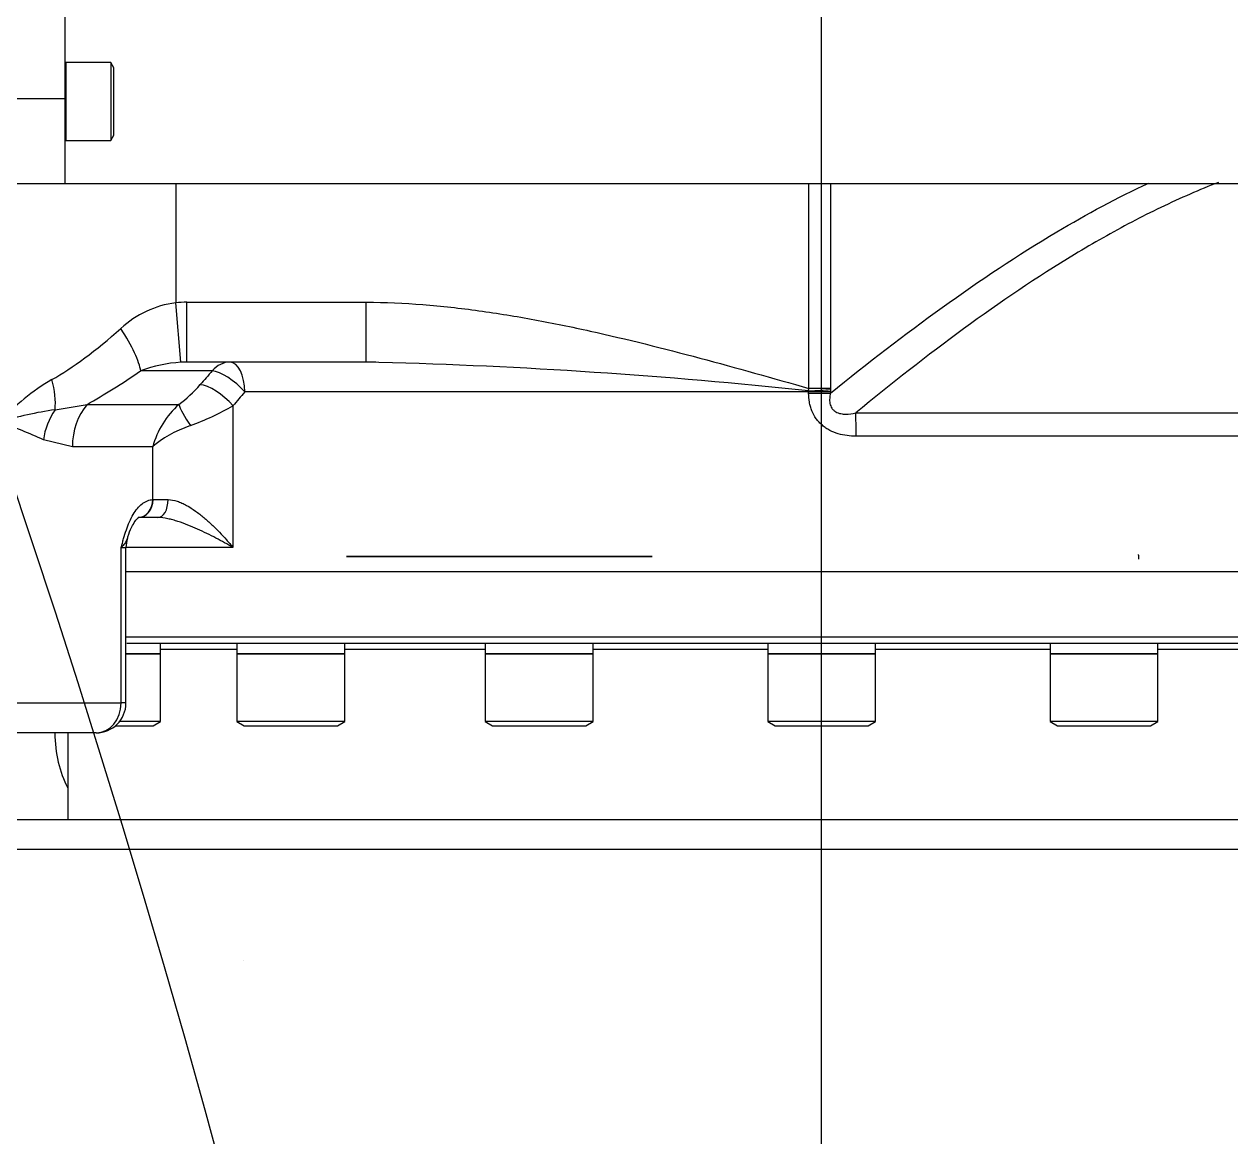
# Model space of a CAD drawing. Header units: millimetres. Extents: x 10462777 to 22643323, y 453826 to 1389191.
# Drawn here: x 11301285.9 to 11301490.8, y 597425.6 to 597614.6 of the extents above; entities that cross this region are included whole.
import ezdxf

# ---------------------------------------------------------------- set-up
doc = ezdxf.new("R2010")
doc.units = ezdxf.units.MM
doc.header["$LTSCALE"] = 200
doc.header["$MEASUREMENT"] = 0
doc.linetypes.add('CENTER2', pattern=[1.125, 0.75, -0.125, 0.125, -0.125])
doc.linetypes.add('PHANTOM', pattern=[2.5, 1.25, -0.25, 0.25, -0.25, 0.25, -0.25])
doc.layers.get('0').update_dxf_attribs({"linetype": 'CONTINUOUS'})
for name, color, linetype in [('$DDT_AUDIT_GENERATED_(1626)', 7, 'CONTINUOUS'), ('$DDT_AUDIT_GENERATED_(276)', 7, 'CONTINUOUS'), ('$DDT_AUDIT_GENERATED_(77F)', 7, 'CONTINUOUS'), ('A290-7329-X315', 7, 'CONTINUOUS'), ('A290-7329-X401', 7, 'CONTINUOUS'), ('DV1_DEFAULT', 7, 'CONTINUOUS'), ('LIBRL_A6-BA-12X6', 7, 'CONTINUOUS'), ('LIBRL_A6-BA-8X20', 7, 'CONTINUOUS'), ('LIBRL_A97L-0001-', 7, 'CONTINUOUS')]:
    doc.layers.add(name, color=color, linetype=linetype)
doc.layers.add('LAYOUT', color=8, linetype='CONTINUOUS', lineweight=25)

# ---------------------------------------------------------------- blocks, each defined once
blk = doc.blocks.new('r710ic')
at = {"layer": 'LAYOUT', "color": 3}
blk.add_circle((272041.37, 104232.63), 2050.12, dxfattribs=at)
blk = doc.blocks.new('A$C7DA30AB0')
at = {"layer": '$DDT_AUDIT_GENERATED_(1626)', "color": 7, "linetype": 'Continuous', "ltscale": 25.4}
for points, knots in [([(3586.22, 3306.61, 0), (3583.49, 3314.07, 0), (3578.17, 3328.55, 0), (3569.45, 3352.2, 0), (3560.84, 3375.21, 0), (3552.73, 3396.49, 0), (3545.18, 3415.82, 0), (3538.19, 3433.25, 0), (3531.75, 3448.82, 0), (3525.85, 3462.59, 0), (3520.47, 3474.71, 0), (3515.49, 3485.5, 0), (3510.8, 3495.27, 0), (3506.3, 3504.23, 0), (3501.99, 3512.43, 0), (3498.22, 3519.22, 0), (3494.89, 3524.96, 0), (3491.68, 3530.24, 0), (3487.9, 3536.12, 0), (3483.44, 3542.55, 0), (3478.15, 3549.44, 0), (3472.35, 3556, 0), (3466.34, 3561.7, 0), (3460.67, 3566.1, 0), (3455.9, 3569.1, 0), (3452.07, 3571.11, 0), (3448.99, 3572.53, 0), (3445.26, 3574.02, 0), (3440.42, 3575.57, 0), (3434.56, 3576.87, 0), (3427.48, 3577.72, 0), (3420.22, 3577.7, 0), (3413.52, 3576.84, 0), (3408.08, 3575.57, 0), (3403.63, 3574.08, 0), (3399.5, 3572.32, 0), (3395.52, 3570.24, 0), (3391.2, 3567.47, 0), (3387.01, 3564.19, 0), (3383.31, 3560.74, 0), (3380.19, 3557.39, 0), (3377.61, 3554.26, 0), (3375.37, 3551.26, 0), (3373.39, 3548.36, 0), (3371.07, 3544.66, 0), (3368.41, 3539.92, 0), (3365.46, 3533.83, 0), (3362.67, 3527.04, 0), (3360.15, 3519.61, 0), (3357.99, 3511.7, 0), (3356.34, 3503.6, 0), (3355.25, 3495.68, 0), (3354.72, 3488.24, 0), (3354.68, 3481.2, 0), (3355.05, 3475.71, 0), (3355.55, 3471.63, 0), (3355.97, 3468.94, 0), (3356.49, 3466.3, 0), (3357.09, 3463.69, 0), (3357.82, 3461.08, 0), (3358.73, 3458.26, 0), (3359.98, 3454.99, 0), (3361.77, 3451.13, 0), (3364.31, 3446.8, 0), (3367.67, 3442.26, 0), (3371.96, 3437.46, 0), (3374.92, 3434.53, 0), (3376.76, 3432.73, 0)], [0.0070915, 0.0070915, 0.0070915, 0.0070915, 0.0368787, 0.0715317, 0.1038029, 0.1336061, 0.1609145, 0.1857498, 0.2081714, 0.2282665, 0.2461396, 0.2621447, 0.2771535, 0.291269, 0.3045347, 0.3169976, 0.3252716, 0.3342492, 0.3448381, 0.3570021, 0.3704717, 0.3862615, 0.4004659, 0.4132101, 0.424257, 0.4305665, 0.4360223, 0.4416758, 0.4500991, 0.4606382, 0.4709383, 0.4851588, 0.496676, 0.5066749, 0.5170292, 0.525421, 0.536025, 0.5490861, 0.5639803, 0.5776069, 0.589551, 0.6013983, 0.611703, 0.6218037, 0.6317028, 0.6495848, 0.6691913, 0.6907946, 0.7139724, 0.7380635, 0.7629986, 0.7873313, 0.80959, 0.8305732, 0.8516489, 0.8600642, 0.8683819, 0.8766001, 0.8847187, 0.8927381, 0.9011275, 0.9114288, 0.9250671, 0.9410179, 0.9589376, 0.9786405, 1, 1, 1, 1]), ([(3420.96, 3452.37, 0), (3419.84, 3453.42, 0), (3418.1, 3455.09, 0), (3415.48, 3457.79, 0), (3413.52, 3460.32, 0), (3412.1, 3462.75, 0), (3411.11, 3464.99, 0), (3410.42, 3466.94, 0), (3409.63, 3469.63, 0), (3408.79, 3473.61, 0), (3408.21, 3479.23, 0), (3408.12, 3485.28, 0), (3408.52, 3491.69, 0), (3409.43, 3498.35, 0), (3410.88, 3505.36, 0), (3412.87, 3512.43, 0), (3415.4, 3519.37, 0), (3418.39, 3525.94, 0), (3421.44, 3531.33, 0), (3424.36, 3535.54, 0), (3426.75, 3538.45, 0), (3428.97, 3540.71, 0), (3430.89, 3542.33, 0), (3432.52, 3543.39, 0), (3432.95, 3543.59, 0), (3432.4, 3543.48, 0), (3431.35, 3543.35, 0), (3429.97, 3543.34, 0), (3428.74, 3543.45, 0), (3427.75, 3543.63, 0), (3427.07, 3543.8, 0), (3426.5, 3543.98, 0), (3426.47, 3544, 0), (3427.04, 3543.68, 0), (3428.24, 3542.87, 0), (3430.44, 3541.05, 0), (3433.79, 3537.75, 0), (3438.35, 3532.42, 0), (3442.95, 3526.22, 0), (3447.55, 3519.33, 0), (3451.8, 3512.44, 0), (3455.89, 3505.35, 0), (3459.88, 3498.05, 0), (3463.83, 3490.45, 0), (3467.81, 3482.47, 0), (3471.88, 3474, 0), (3476.05, 3464.99, 0), (3480.49, 3455.1, 0), (3485.35, 3443.93, 0), (3490.76, 3431.09, 0), (3496.76, 3416.44, 0), (3503.34, 3399.93, 0), (3510.5, 3381.49, 0), (3518.26, 3361.08, 0), (3526.55, 3338.89, 0), (3533.5, 3320.05, 0), (3537.38, 3309.48, 0), (3538.44, 3306.61, 0)], [0, 0, 0, 0, 0.0232053, 0.0434011, 0.0608907, 0.075937, 0.0887461, 0.0991807, 0.1079163, 0.1316741, 0.1557604, 0.1791262, 0.2040185, 0.229401, 0.2550807, 0.283769, 0.3112428, 0.3383103, 0.3671334, 0.3868463, 0.4046524, 0.420298, 0.4363437, 0.4542177, 0.4735282, 0.4854571, 0.4970392, 0.5078111, 0.5167188, 0.5243161, 0.5305278, 0.5366871, 0.5440449, 0.5532281, 0.5640542, 0.5749499, 0.5910036, 0.6066431, 0.623467, 0.6379996, 0.6517311, 0.6650859, 0.6783276, 0.6914123, 0.70499, 0.7190716, 0.7336644, 0.7490504, 0.7665822, 0.7865371, 0.8090237, 0.834136, 0.8619433, 0.8924791, 0.9257292, 0.9616186, 0.9748153, 0.9748153, 0.9748153, 0.9748153])]:
    blk.add_open_spline(points, degree=3, knots=knots, dxfattribs=at)
at = {"layer": '$DDT_AUDIT_GENERATED_(276)', "color": 7, "linetype": 'Continuous', "ltscale": 25.4}
for p, q in [((3471, 3253.57, 0), (3471, 3268.3, 0)), ((3460.93, 3238.33, 0), (3196.97, 3238.33, 0)), ((3285.88, 3239.35, 0), (3262, 3239.35, 0)), ((3333.84, 3239.35, 0), (3304.17, 3239.35, 0)), ((3381.79, 3239.35, 0), (3352.12, 3239.35, 0)), ((3423.96, 3239.35, 0), (3400.08, 3239.35, 0)), ((3455.26, 3239.35, 0), (3442.25, 3239.35, 0)), ((3193.12, 3237.31, 0), (3461.1, 3237.31, 0))]:
    blk.add_line(p, q, dxfattribs=at)
at = {"layer": '$DDT_AUDIT_GENERATED_(77F)', "color": 7, "linetype": 'Continuous', "ltscale": 25.4}
for p, q in [((3270.03, 3160.28, 0), (3471.5, 3160.28, 0)), ((3471.5, 3145.86, 0), (3471.5, 3160.28, 0)), ((3471.5, 3160.28, 0), (3481.66, 3160.28, 0)), ((3471.5, 3121.59, 0), (3471.5, 3145.86, 0)), ((3471.5, 3145.86, 0), (3481.66, 3145.86, 0))]:
    blk.add_line(p, q, dxfattribs=at)
at = {"layer": 'A290-7329-X315', "color": 7, "linetype": 'Continuous', "ltscale": 25.4}
for p, q in [((3176.36, 3273.38, 0), (3508.87, 3273.38, 0)), ((3503.81, 3268.3, 0), (3181.44, 3268.3, 0))]:
    blk.add_line(p, q, dxfattribs=at)
at = {"layer": 'A290-7329-X315', "color": 7, "linetype": 'CENTER2', "ltscale": 25.4}
blk.add_arc((3439.08, 3291.57, 0), 2.14, 17.2235, 17.327, dxfattribs=at)
at = {"layer": 'A290-7329-X315', "color": 7, "linetype": 'Continuous', "ltscale": 25.4}
blk.add_ellipse((3463.95, 3253.06, 0), major_axis=(0, 15.24), ratio=0.607467, start_param=4.745923, end_param=5.411815, dxfattribs=at)
at = {"layer": 'A290-7329-X315', "color": 7, "linetype": 'CENTER2', "ltscale": 25.4}
blk.add_ellipse((3309.45, 3224.07, 0), major_axis=(-20.32, 0), ratio=0.964129, start_param=0, end_param=0.042312, dxfattribs=at)
blk.add_open_spline([(3342.96, 3281, 0), (3342.96, 3281, 0), (3342.96, 3281, 0), (3342.96, 3281, 0)], degree=3, dxfattribs=at)
blk.add_open_spline([(3397.7, 3223.6, 0), (3397.7, 3223.6, 0), (3397.7, 3223.6, 0), (3397.7, 3223.6, 0), (3397.7, 3223.6, 0), (3487.43, 3223.6, 0), (3307.96, 3223.6, 0), (3397.7, 3223.6, 0)], degree=3, knots=[0.999998195606, 0.999998195606, 0.999998195606, 0.999998195606, 1, 1, 1, 1.000000011, 1.000003984244, 1.000003984244, 1.000003984244, 1.000003984244], dxfattribs=at)
at = {"layer": 'A290-7329-X401', "color": 7, "linetype": 'Continuous', "ltscale": 25.4}
for p, q in [((3466.18, 3253.57, 0), (3486.62, 3253.57, 0)), ((3461.1, 3248.49, 0), (3461.92, 3248.49, 0)), ((3461.1, 3248.49, 0), (3461.1, 3222.07, 0)), ((3461.92, 3248.49, 0), (3461.92, 3222.07, 0)), ((3482.36, 3248.49, 0), (3461.92, 3248.49, 0)), ((3461.1, 3226.14, 0), (3144.35, 3226.14, 0)), ((3442.93, 3222.07, 0), (3461.1, 3222.07, 0)), ((3442.93, 3198.01, 0), (3442.93, 3222.07, 0)), ((3461.92, 3222.07, 0), (3461.1, 3222.07, 0)), ((3455.71, 3216.99, 0), (3459.05, 3216.99, 0)), ((3456.51, 3213.95, 0), (3453.94, 3213.95, 0)), ((3456.56, 3213.95, 0), (3456.51, 3213.95, 0)), ((3456.56, 3213.95, 0), (3456.56, 3204.95, 0)), ((3456.56, 3204.95, 0), (3470.2, 3204.95, 0)), ((3470.2, 3204.95, 0), (3475.12, 3203.79, 0)), ((3144.35, 3203.17, 0), (3337.12, 3203.17, 0)), ((3337.18, 3199.21, 0), (3146.24, 3199.21, 0)), ((3473.14, 3198.67, 0), (3467.71, 3197.76, 0)), ((3467.71, 3197.76, 0), (3452.11, 3197.76, 0)), ((3345.18, 3195.86, 0), (3341.47, 3195.86, 0)), ((3341.47, 3195.66, 0), (3341.47, 3195.86, 0)), ((3341.47, 3195.66, 0), (3345.18, 3195.66, 0)), ((3341.48, 3195.26, 0), (3341.47, 3195.66, 0)), ((3341.48, 3195.05, 0), (3341.48, 3195.26, 0)), ((3341.48, 3195.05, 0), (3345.13, 3195.05, 0)), ((3341.48, 3160.28, 0), (3341.48, 3195.05, 0)), ((3345.19, 3195.46, 0), (3345.13, 3195.05, 0)), ((3345.13, 3195.05, 0), (3345.13, 3160.28, 0)), ((3345.18, 3195.86, 0), (3345.18, 3195.66, 0)), ((3345.18, 3195.66, 0), (3345.19, 3195.46, 0)), ((3345.18, 3195.66, 0), (3440.94, 3195.66, 0)), ((3420.29, 3190.58, 0), (3420.29, 3180.42, 0)), ((3420.29, 3190.58, 0), (3450.75, 3190.58, 0)), ((3446.45, 3192.07, 0), (3458.61, 3192.07, 0)), ((3450.75, 3190.58, 0), (3450.75, 3180.42, 0)), ((3451.77, 3190.61, 0), (3452.66, 3180.5, 0)), ((3450.75, 3180.42, 0), (3420.29, 3180.42, 0)), ((3452.66, 3160.28, 0), (3452.66, 3180.5, 0))]:
    blk.add_line(p, q, dxfattribs=at)
for centre, radius, start, end in [((3466.18, 3248.49, 0), 5.08, 90, 180), ((3456.02, 3222.07, 0), 5.08, 342.0081, 0), ((3517.22, 3295.02, 0), 100.47, 245.2302, 249.6989), ((3463.13, 3266.16, 0), 68.23, 278.4332, 286.4812), ((3455.84, 3224.43, 0), 35.65, 300.0065, 318.3588), ((3442.24, 4108.47, 0), 918.15, 263.93204, 268.49653), ((3442.24, 4108.47, 0), 918.15, 268.49653, 268.63007), ((3450.24, 3214.54, 0), 23.98, 273.6497, 290.4305), ((3450.31, 3197.59, 0), 17.25, 277.8336, 312.5413)]:
    blk.add_arc(centre, radius, start, end, dxfattribs=at)
for centre, major_axis, ratio, start_param, end_param in [((3466.18, 3248.49, 0), (0, 5.08), 0.838671, 0, 1.570796), ((3455.71, 3213.95, 0), (0, -3.05), 0.580503, 3.141593, 4.712389), ((3459.05, 3213.95, 0), (0, -3.05), 0.833924, 3.141593, 4.712389), ((3459.12, 3213.95, 0), (0.08, -3.05), 0.838594, 3.123583, 4.69159), ((3448.04, 3204.95, 0), (10.08, 3.27), 0.38526, 4.797347, 5.582745), ((3448.04, 3204.95, 0), (-6.16, -9.17), 0.70898, 1.229861, 2.015259), ((3461.68, 3204.95, 0), (0, -10.16), 0.838671, 0.785398, 1.570796), ((3337.27, 3203.17, 0), (0, -5.08), 0.029499, 4.712389, 5.604359), ((3466.6, 3203.79, 0), (-4.42, -9.15), 0.810987, 1.396684, 1.944712), ((3448.04, 3197.76, 0), (-10.11, -4.52), 0.229311, 4.400744, 5.137461), ((3449.1, 3201.36, 0), (2.98, -4.12), 0.169759, 0.40149, 1.448687), ((3479.68, 3193.55, 0), (-4.09, 9.3), 0.556783, 0.766599, 1.330623), ((3342.98, 3207.92, 0), (189.98, 195.79), 0.296101, 4.931929, 4.94349), ((3445.48, 3198.01, 0), (3.84, -3.32), 0.356015, 4.322025, 5.858406), ((3451.05, 3194.17, 0), (4.87, 4.87), 0.296213, 1.073377, 1.810095), ((3446.64, 3157.99, 0), (43.84, 43.84), 0.296213, 0.803928, 1.01789), ((3345.13, 3195.26, 0), (-5.08, -0.19), 0.038584, 4.699847, 5.513136), ((3443.44, 3195.66, 0), (-3.83, 3.34), 0.349033, 1.18987, 2.718082), ((3443.44, 3195.66, 0), (0, -5.08), 0.493159, 4.712389, 6.283185), ((3345.99, 3204.33, 0), (195.32, 195.32), 0.296214, 4.940127, 4.951687), ((3452.66, 3150.81, 0), (33.19, 44.73), 0.285446, 0.571506, 0.938633), ((3443.44, 3195.66, 0), (0, -5.08), 0.838671, 0, 0.785398), ((3450.75, 3195.66, 0), (9.65, 0), 0.526385, 4.712389, 4.817906), ((3464.63, 3184.88, 0), (-5.78, 8.36), 0.21785, 0.405627, 1.421404), ((3450.75, 3195.66, 0), (-18.17, 0), 0.838671, 1.570796, 1.676314)]:
    blk.add_ellipse(centre, major_axis=major_axis, ratio=ratio, start_param=start_param, end_param=end_param, dxfattribs=at)
for points, knots in [([(3442.93, 3222.07, 0), (3443.39, 3221.81, 0), (3443.87, 3221.54, 0), (3444.84, 3221, 0), (3445.33, 3220.74, 0), (3446.83, 3219.95, 0), (3447.86, 3219.44, 0), (3449.47, 3218.72, 0), (3450.01, 3218.49, 0), (3451.13, 3218.05, 0), (3451.7, 3217.84, 0), (3452.55, 3217.56, 0), (3452.84, 3217.48, 0), (3453.42, 3217.32, 0), (3453.71, 3217.25, 0), (3454.58, 3217.07, 0), (3455.15, 3216.99, 0), (3455.71, 3216.99, 0)], [0, 0, 0, 0, 0.125, 0.125, 0.25, 0.25, 0.5, 0.5, 0.625, 0.625, 0.75, 0.75, 0.8125, 0.8125, 0.875, 0.875, 1, 1, 1, 1]), ([(3453.94, 3213.95, 0), (3453.43, 3213.95, 0), (3452.92, 3214.05, 0), (3452.12, 3214.31, 0), (3451.86, 3214.41, 0), (3451.33, 3214.65, 0), (3451.07, 3214.78, 0), (3450.3, 3215.2, 0), (3449.78, 3215.53, 0), (3448.8, 3216.23, 0), (3448.33, 3216.6, 0), (3447.4, 3217.38, 0), (3446.94, 3217.79, 0), (3446.07, 3218.62, 0), (3445.65, 3219.04, 0), (3444.83, 3219.89, 0), (3444.43, 3220.32, 0), (3443.85, 3220.98, 0), (3443.66, 3221.2, 0), (3443.29, 3221.63, 0), (3443.11, 3221.85, 0), (3442.93, 3222.07, 0)], [0, 0, 0, 0, 0.125, 0.125, 0.1875, 0.1875, 0.25, 0.25, 0.375, 0.375, 0.5, 0.5, 0.625, 0.625, 0.75, 0.75, 0.875, 0.875, 0.9375, 0.9375, 1, 1, 1, 1]), ([(3461.92, 3222.07, 0), (3461.85, 3221.82, 0), (3461.78, 3221.57, 0), (3461.64, 3221.07, 0), (3461.57, 3220.81, 0), (3461.35, 3220.07, 0), (3461.2, 3219.58, 0), (3460.87, 3218.62, 0), (3460.7, 3218.16, 0), (3460.31, 3217.28, 0), (3460.11, 3216.87, 0), (3459.66, 3216.11, 0), (3459.42, 3215.75, 0), (3458.9, 3215.13, 0), (3458.63, 3214.87, 0), (3458.21, 3214.54, 0), (3458.06, 3214.44, 0), (3457.77, 3214.27, 0), (3457.62, 3214.2, 0), (3457.17, 3214.02, 0), (3456.87, 3213.96, 0), (3456.56, 3213.95, 0)], [0, 0, 0, 0, 0.0625, 0.0625, 0.125, 0.125, 0.25, 0.25, 0.375, 0.375, 0.5, 0.5, 0.625, 0.625, 0.75, 0.75, 0.8125, 0.8125, 0.875, 0.875, 1, 1, 1, 1]), ([(3460.85, 3220.49, 0), (3460.87, 3220.58, 0), (3460.9, 3220.66, 0), (3461.03, 3220.97, 0), (3461.15, 3221.2, 0), (3461.4, 3221.53, 0), (3461.49, 3221.64, 0), (3461.64, 3221.8, 0), (3461.69, 3221.86, 0), (3461.8, 3221.96, 0), (3461.86, 3222.02, 0), (3461.92, 3222.07, 0)], [0.7074884, 0.7074884, 0.7074884, 0.7074884, 0.75, 0.75, 0.875, 0.875, 0.9375, 0.9375, 0.96875, 0.96875, 1, 1, 1, 1]), ([(3460.84, 3220.5, 0), (3460.82, 3220.41, 0), (3460.63, 3219.76, 0), (3460.18, 3218.67, 0), (3459.53, 3217.52, 0), (3459.01, 3217.01, 0), (3458.92, 3216.98, 0), (3458.92, 3216.98, 0)], [0, 0, 0, 0, 0.0296936, 0.2657509, 0.4638848, 0.6700079, 0.8205294, 0.8205294, 0.8205294, 0.8205294]), ([(3337.12, 3203.17, 0), (3337.64, 3203.17, 0), (3338.15, 3203.14, 0), (3339.16, 3203.01, 0), (3339.66, 3202.9, 0), (3340.65, 3202.61, 0), (3341.12, 3202.42, 0), (3341.8, 3202.06, 0), (3342.03, 3201.93, 0), (3342.45, 3201.65, 0), (3342.66, 3201.49, 0), (3343.04, 3201.16, 0), (3343.23, 3200.98, 0), (3343.57, 3200.61, 0), (3343.74, 3200.41, 0), (3344.19, 3199.78, 0), (3344.43, 3199.33, 0), (3344.72, 3198.63, 0), (3344.8, 3198.38, 0), (3344.94, 3197.89, 0), (3345, 3197.64, 0), (3345.14, 3196.88, 0), (3345.18, 3196.37, 0), (3345.18, 3195.86, 0)], [0, 0, 0, 0, 0.125, 0.125, 0.25, 0.25, 0.375, 0.375, 0.4375, 0.4375, 0.5, 0.5, 0.5625, 0.5625, 0.625, 0.625, 0.75, 0.75, 0.8125, 0.8125, 0.875, 0.875, 1, 1, 1, 1]), ([(3275.6, 3160.07, 0), (3277.21, 3160.69, 0), (3278.82, 3161.35, 0), (3283.75, 3163.49, 0), (3287.04, 3165.08, 0), (3291.94, 3167.65, 0), (3293.56, 3168.54, 0), (3296.8, 3170.38, 0), (3298.41, 3171.32, 0), (3306.41, 3176.16, 0), (3312.68, 3180.42, 0), (3325.04, 3189.47, 0), (3331.14, 3194.25, 0), (3337.18, 3199.21, 0)], [0.1897455, 0.1897455, 0.1897455, 0.1897455, 0.25, 0.25, 0.375, 0.375, 0.4375, 0.4375, 0.5, 0.5, 0.75, 0.75, 1, 1, 1, 1]), ([(3341.47, 3195.86, 0), (3341.54, 3196.14, 0), (3341.59, 3196.43, 0), (3341.62, 3196.87, 0), (3341.62, 3197.02, 0), (3341.61, 3197.31, 0), (3341.59, 3197.46, 0), (3341.53, 3197.75, 0), (3341.49, 3197.9, 0), (3341.38, 3198.17, 0), (3341.31, 3198.31, 0), (3341.14, 3198.56, 0), (3341.04, 3198.67, 0), (3340.82, 3198.87, 0), (3340.69, 3198.96, 0), (3340.44, 3199.11, 0), (3340.3, 3199.17, 0), (3340.02, 3199.27, 0), (3339.88, 3199.31, 0), (3339.44, 3199.4, 0), (3339.15, 3199.42, 0), (3338.3, 3199.42, 0), (3337.73, 3199.34, 0), (3337.18, 3199.21, 0)], [0, 0, 0, 0, 0.125, 0.125, 0.1875, 0.1875, 0.25, 0.25, 0.3125, 0.3125, 0.375, 0.375, 0.4375, 0.4375, 0.5, 0.5, 0.5625, 0.5625, 0.625, 0.625, 0.75, 0.75, 1, 1, 1, 1]), ([(3341.47, 3195.86, 0), (3335.21, 3190.77, 0), (3328.89, 3185.89, 0), (3316.11, 3176.7, 0), (3309.64, 3172.38, 0), (3297.93, 3165.43, 0), (3292.73, 3162.64, 0), (3287.44, 3160.17, 0)], [0, 0, 0, 0, 0.25, 0.25, 0.5, 0.5, 0.6949858, 0.6949858, 0.6949858, 0.6949858]), ([(3420.29, 3180.42, 0), (3417.08, 3180.42, 0), (3413.88, 3180.56, 0), (3407.51, 3181.06, 0), (3404.33, 3181.42, 0), (3398, 3182.29, 0), (3394.84, 3182.81, 0), (3388.54, 3183.98, 0), (3385.4, 3184.62, 0), (3376.02, 3186.69, 0), (3369.82, 3188.25, 0), (3357.45, 3191.56, 0), (3351.29, 3193.3, 0), (3345.13, 3195.05, 0)], [0, 0, 0, 0, 0.125, 0.125, 0.25, 0.25, 0.375, 0.375, 0.5, 0.5, 0.75, 0.75, 1, 1, 1, 1])]:
    blk.add_open_spline(points, degree=3, knots=knots, dxfattribs=at)
at = {"layer": 'DV1_DEFAULT', "color": 7, "linetype": 'CENTER2', "ltscale": 25.4}
blk.add_line((3342.98, 3369.83, 0), (3342.98, 2686.97, 0), dxfattribs=at)
at = {"layer": 'LAYOUT', "color": 6, "linetype": 'PHANTOM'}
for centre, radius in [((3030.45, 3025.99, 0), 2693.02), ((3025.99, 3025.99, 0), 589.24)]:
    blk.add_circle(centre, radius, dxfattribs=at)
at = {"layer": 'LIBRL_A6-BA-12X6', "color": 7, "linetype": 'Continuous', "ltscale": 25.4}
for p, q in [((3287.11, 3252.35, 0), (3285.88, 3251.64, 0)), ((3302.94, 3252.35, 0), (3287.11, 3252.35, 0)), ((3304.17, 3251.64, 0), (3302.94, 3252.35, 0)), ((3335.07, 3252.35, 0), (3333.84, 3251.64, 0)), ((3350.89, 3252.35, 0), (3335.07, 3252.35, 0)), ((3352.12, 3251.64, 0), (3350.89, 3252.35, 0)), ((3383.02, 3252.35, 0), (3381.79, 3251.64, 0)), ((3398.85, 3252.35, 0), (3383.02, 3252.35, 0)), ((3400.08, 3251.64, 0), (3398.85, 3252.35, 0)), ((3425.19, 3252.35, 0), (3423.96, 3251.64, 0)), ((3441.02, 3252.35, 0), (3425.19, 3252.35, 0)), ((3442.25, 3251.64, 0), (3441.02, 3252.35, 0)), ((3456.49, 3252.35, 0), (3455.26, 3251.64, 0)), ((3462.88, 3252.35, 0), (3456.49, 3252.35, 0)), ((3285.88, 3251.64, 0), (3304.17, 3251.64, 0)), ((3285.88, 3251.64, 0), (3285.88, 3240.16, 0)), ((3304.17, 3240.16, 0), (3304.17, 3251.64, 0)), ((3333.84, 3251.64, 0), (3352.12, 3251.64, 0)), ((3333.84, 3251.64, 0), (3333.84, 3240.16, 0)), ((3352.12, 3240.16, 0), (3352.12, 3251.64, 0)), ((3381.79, 3251.64, 0), (3400.08, 3251.64, 0)), ((3381.79, 3251.64, 0), (3381.79, 3240.16, 0)), ((3400.08, 3240.16, 0), (3400.08, 3251.64, 0)), ((3423.96, 3251.64, 0), (3442.25, 3251.64, 0)), ((3423.96, 3251.64, 0), (3423.96, 3240.16, 0)), ((3442.25, 3240.16, 0), (3442.25, 3251.64, 0)), ((3455.26, 3251.64, 0), (3462.19, 3251.64, 0)), ((3455.26, 3251.64, 0), (3455.26, 3240.16, 0)), ((3285.88, 3240.16, 0), (3304.17, 3240.16, 0)), ((3333.84, 3240.16, 0), (3352.12, 3240.16, 0)), ((3381.79, 3240.16, 0), (3400.08, 3240.16, 0)), ((3423.96, 3240.16, 0), (3442.25, 3240.16, 0)), ((3455.26, 3240.16, 0), (3461.22, 3240.16, 0))]:
    blk.add_line(p, q, dxfattribs=at)
at = {"layer": 'LIBRL_A6-BA-8X20', "color": 7, "linetype": 'Continuous', "ltscale": 25.4}
for p, q in [((3463.68, 3152.93, 0), (3463.17, 3152.05, 0)), ((3463.17, 3152.05, 0), (3463.17, 3140.6, 0)), ((3463.68, 3139.72, 0), (3463.68, 3152.93, 0)), ((3471.3, 3152.93, 0), (3463.68, 3152.93, 0)), ((3471.3, 3139.72, 0), (3471.3, 3152.93, 0)), ((3463.17, 3140.6, 0), (3463.68, 3139.72, 0)), ((3463.68, 3139.72, 0), (3471.3, 3139.72, 0))]:
    blk.add_line(p, q, dxfattribs=at)
at = {"layer": 'LIBRL_A97L-0001-', "color": 7, "linetype": 'Continuous', "ltscale": 25.4}
for p, q in [((3304.17, 3240.16, 0), (3285.88, 3240.16, 0)), ((3285.88, 3240.16, 0), (3285.88, 3238.33, 0)), ((3304.17, 3238.33, 0), (3304.17, 3240.16, 0)), ((3352.12, 3240.16, 0), (3333.84, 3240.16, 0)), ((3333.84, 3240.16, 0), (3333.84, 3238.33, 0)), ((3352.12, 3238.33, 0), (3352.12, 3240.16, 0)), ((3400.08, 3240.16, 0), (3381.79, 3240.16, 0)), ((3381.79, 3240.16, 0), (3381.79, 3238.33, 0)), ((3400.08, 3238.33, 0), (3400.08, 3240.16, 0)), ((3442.25, 3240.16, 0), (3423.96, 3240.16, 0)), ((3423.96, 3240.16, 0), (3423.96, 3238.33, 0)), ((3442.25, 3238.33, 0), (3442.25, 3240.16, 0)), ((3461.22, 3240.16, 0), (3455.26, 3240.16, 0)), ((3455.26, 3240.16, 0), (3455.26, 3238.33, 0)), ((3294.99, 3238.33, 0), (3289.17, 3238.33, 0)), ((3346.08, 3238.33, 0), (3339.88, 3238.33, 0)), ((3396.79, 3238.33, 0), (3390.97, 3238.33, 0)), ((3441.01, 3238.33, 0), (3436.26, 3238.33, 0)), ((3471.5, 3152.93, 0), (3471.3, 3152.93, 0)), ((3471.3, 3152.93, 0), (3471.3, 3139.72, 0)), ((3471.3, 3139.72, 0), (3471.5, 3139.72, 0))]:
    blk.add_line(p, q, dxfattribs=at)

msp = doc.modelspace()

# ---------------------------------------------------------------- block references
at = {"ltscale": 10, "rotation": 180}
msp.add_blockref('A$C7DA30AB0', (11304764.24811, 600747.76955, 0), dxfattribs=at)
at = {"layer": 'LAYOUT', "color": 2, "rotation": 89.99999999999999}
msp.add_blockref('r710ic', (11403573.40786, 324839.74027, 0), dxfattribs=at)

doc.saveas('drawing.dxf')
